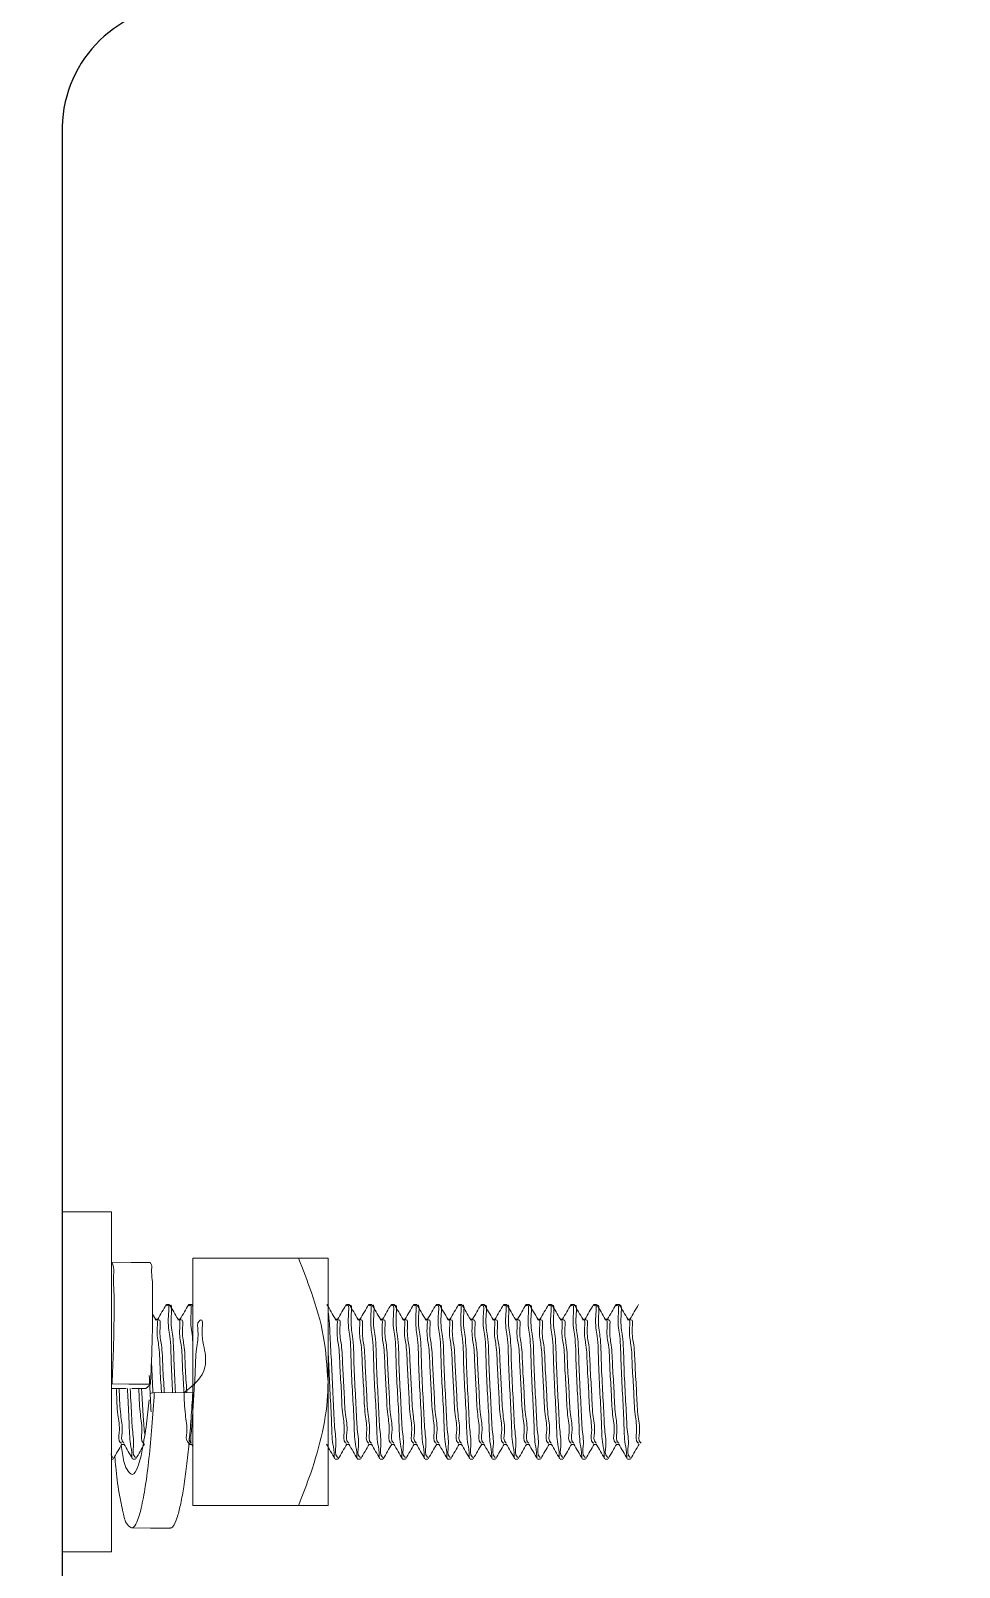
# Model space of a CAD drawing. Header units: inches. Extents: x -1851 to 6314, y -1304 to 4687.
# Drawn here: x -1245.09 to -1243.214, y 633.297 to 636.402 of the extents above; entities that cross this region are included whole.
import ezdxf

# ---------------------------------------------------------------- set-up
doc = ezdxf.new("R2010")
doc.units = ezdxf.units.IN
doc.header["$MEASUREMENT"] = 0
for name, color, linetype in [('E-COMB-BOX', 41, 'Continuous'), ('E-GRND', 3, 'Continuous'), ('S-STEL-ANGL', 3, 'Continuous')]:
    doc.layers.add(name, color=color, linetype=linetype)

msp = doc.modelspace()

# ---------------------------------------------------------------- linework, layer by layer
at = {"layer": 'E-COMB-BOX', "color": 4, "flags": 128}
msp.add_lwpolyline([(-1243.21354, 636.62156), (-1243.21354, 636.45492), (-1244.77354, 636.45492, 0.4065492), (-1245.02682, 636.2082), (-1245.02682, 631.13492, 0.3694747), (-1244.81354, 630.92156), (-1243.21354, 630.92156), (-1243.21354, 630.75492), (-1246.96682, 630.75492), (-1246.96682, 630.92156), (-1245.40682, 630.92156, 0.3584563), (-1245.15354, 631.13492), (-1245.15354, 636.2082, 0.4219197), (-1245.40682, 636.45492), (-1246.96682, 636.45492), (-1246.96682, 636.62156)], format="xyb", close=True, dxfattribs=at)
at = {"layer": 'E-GRND'}
msp.add_line((-1245.02682, 634.01531), (-1245.02682, 633.32781), dxfattribs=at)
at = {"layer": 'S-STEL-ANGL', "linetype": 'Continuous', "lineweight": 18}
for p, q in [((-1244.92682, 634.01531), (-1245.02682, 634.01531)), ((-1244.92682, 634.01531), (-1244.92682, 633.32781)), ((-1244.92667, 633.91229), (-1244.92682, 633.91142)), ((-1244.76274, 633.92156), (-1244.76274, 633.42156)), ((-1244.54909, 633.92156), (-1244.76274, 633.92156)), ((-1244.48929, 633.92156), (-1244.54909, 633.92156)), ((-1244.48929, 633.92156), (-1244.48929, 633.67156)), ((-1244.81013, 633.82781), (-1244.81581, 633.82781)), ((-1244.76468, 633.82781), (-1244.77035, 633.82781)), ((-1244.76274, 633.82492), (-1244.76423, 633.8275)), ((-1244.44649, 633.82781), (-1244.45218, 633.82781)), ((-1244.40104, 633.82781), (-1244.40671, 633.82781)), ((-1244.35557, 633.82781), (-1244.36126, 633.82781)), ((-1244.31012, 633.82781), (-1244.31581, 633.82781)), ((-1244.26467, 633.82781), (-1244.27036, 633.82781)), ((-1244.21922, 633.82781), (-1244.22489, 633.82781)), ((-1244.17375, 633.82781), (-1244.17944, 633.82781)), ((-1244.1283, 633.82781), (-1244.13399, 633.82781)), ((-1244.08285, 633.82781), (-1244.08854, 633.82781)), ((-1244.03741, 633.82781), (-1244.04307, 633.82781)), ((-1243.99194, 633.82781), (-1243.99762, 633.82781)), ((-1243.94649, 633.82781), (-1243.95218, 633.82781)), ((-1243.90104, 633.82781), (-1243.90673, 633.82781)), ((-1244.83797, 633.79789), (-1244.84394, 633.80818)), ((-1244.83288, 633.79828), (-1244.83819, 633.79828)), ((-1244.78741, 633.79828), (-1244.79274, 633.79828)), ((-1244.46924, 633.79828), (-1244.47456, 633.79828)), ((-1244.42377, 633.79828), (-1244.42911, 633.79828)), ((-1244.37832, 633.79828), (-1244.38366, 633.79828)), ((-1244.33288, 633.79828), (-1244.33821, 633.79828)), ((-1244.28743, 633.79828), (-1244.29274, 633.79828)), ((-1244.24196, 633.79828), (-1244.24729, 633.79828)), ((-1244.19651, 633.79828), (-1244.20184, 633.79828)), ((-1244.15106, 633.79828), (-1244.15639, 633.79828)), ((-1244.10559, 633.79828), (-1244.11092, 633.79828)), ((-1244.06014, 633.79828), (-1244.06547, 633.79828)), ((-1244.01469, 633.79828), (-1244.02002, 633.79828)), ((-1243.96924, 633.79828), (-1243.97457, 633.79828)), ((-1243.92377, 633.79828), (-1243.9291, 633.79828)), ((-1243.87832, 633.79828), (-1243.88365, 633.79828)), ((-1244.92592, 633.66722), (-1244.92682, 633.66633)), ((-1244.92682, 633.65814), (-1244.8974, 633.65793)), ((-1244.48929, 633.67156), (-1244.48929, 633.42156)), ((-1244.88578, 633.65785), (-1244.85725, 633.65765)), ((-1244.84949, 633.64754), (-1244.84046, 633.64979)), ((-1244.84046, 633.64979), (-1244.76274, 633.64924)), ((-1244.90673, 633.54483), (-1244.90142, 633.54483)), ((-1244.77036, 633.54483), (-1244.76505, 633.54483)), ((-1244.77001, 633.54483), (-1244.76956, 633.54559)), ((-1244.76537, 633.5454), (-1244.76274, 633.54084)), ((-1244.4522, 633.54483), (-1244.44687, 633.54483)), ((-1244.40673, 633.54483), (-1244.40142, 633.54483)), ((-1244.36128, 633.54483), (-1244.35597, 633.54483)), ((-1244.31583, 633.54483), (-1244.3105, 633.54483)), ((-1244.27038, 633.54483), (-1244.26505, 633.54483)), ((-1244.22491, 633.54483), (-1244.2196, 633.54483)), ((-1244.17946, 633.54483), (-1244.17415, 633.54483)), ((-1244.13401, 633.54483), (-1244.12868, 633.54483)), ((-1244.08856, 633.54483), (-1244.08323, 633.54483)), ((-1244.04309, 633.54483), (-1244.03778, 633.54483)), ((-1243.99764, 633.54483), (-1243.99233, 633.54483)), ((-1243.95219, 633.54483), (-1243.94686, 633.54483)), ((-1243.90673, 633.54483), (-1243.90141, 633.54483)), ((-1244.92682, 633.51531), (-1244.92376, 633.51531)), ((-1244.884, 633.51531), (-1244.87831, 633.51531)), ((-1244.47491, 633.51531), (-1244.46922, 633.51531)), ((-1244.42946, 633.51531), (-1244.42376, 633.51531)), ((-1244.38399, 633.51531), (-1244.37831, 633.51531)), ((-1244.33854, 633.51531), (-1244.33286, 633.51531)), ((-1244.2931, 633.51531), (-1244.28741, 633.51531)), ((-1244.24763, 633.51531), (-1244.24194, 633.51531)), ((-1244.20218, 633.51531), (-1244.19649, 633.51531)), ((-1244.15673, 633.51531), (-1244.15104, 633.51531)), ((-1244.11128, 633.51531), (-1244.10559, 633.51531)), ((-1244.06581, 633.51531), (-1244.06012, 633.51531)), ((-1244.02036, 633.51531), (-1244.01467, 633.51531)), ((-1243.97491, 633.51531), (-1243.96922, 633.51531)), ((-1243.92946, 633.51531), (-1243.92377, 633.51531)), ((-1243.88399, 633.51531), (-1243.8783, 633.51531)), ((-1244.54909, 633.42156), (-1244.76274, 633.42156)), ((-1244.54909, 633.42156), (-1244.48929, 633.42156)), ((-1244.92682, 633.32781), (-1245.02682, 633.32781))]:
    msp.add_line(p, q, dxfattribs=at)
at = {"layer": 'S-STEL-ANGL', "linetype": 'Continuous', "lineweight": 18, "flags": 128}
for points in [[(-1244.84835, 633.91237), (-1244.88721, 633.91264), (-1244.92607, 633.91292)], [(-1244.8482, 633.66667), (-1244.89173, 633.66698), (-1244.92592, 633.66722)], [(-1244.88666, 633.37613), (-1244.8478, 633.37585), (-1244.80894, 633.37558)]]:
    msp.add_lwpolyline(points, dxfattribs=at)
at = {"layer": 'S-STEL-ANGL', "linetype": 'Continuous', "lineweight": 18}
for points, knots in [([(-1244.92592, 633.66722), (-1244.92487, 633.6898), (-1244.92286, 633.73295), (-1244.92187, 633.79318), (-1244.92075, 633.84393), (-1244.92385, 633.88033), (-1244.92142, 633.90267), (-1244.92553, 633.91014), (-1244.92611, 633.91117)], [0, 0, 0, 0, 0.2772245, 0.5297326, 0.7405352, 0.8959822, 0.9855546, 1, 1, 1, 1]), ([(-1244.8482, 633.66667), (-1244.8474, 633.6837), (-1244.84585, 633.71694), (-1244.84446, 633.7647), (-1244.84373, 633.80808), (-1244.84414, 633.84493), (-1244.84363, 633.87511), (-1244.84701, 633.89463), (-1244.84455, 633.90807), (-1244.84799, 633.9109), (-1244.84837, 633.91122)], [0, 0, 0, 0, 0.20855085, 0.40698788, 0.58474852, 0.73832656, 0.8606338, 0.94640802, 0.99404971, 1, 1, 1, 1]), ([(-1244.54909, 633.92156), (-1244.54007, 633.89843), (-1244.52006, 633.84708), (-1244.49535, 633.76397), (-1244.49133, 633.7026), (-1244.48929, 633.67156)], [0, 0, 0, 0, 0.2882812, 0.6400014, 1, 1, 1, 1]), ([(-1244.81638, 633.82737), (-1244.81924, 633.82243), (-1244.82495, 633.81254), (-1244.83069, 633.80266), (-1244.83355, 633.79772)], [0, 0, 0, 0, 0.50000159, 1, 1, 1, 1]), ([(-1244.80344, 633.64952), (-1244.8045, 633.66858), (-1244.80654, 633.70563), (-1244.80707, 633.76331), (-1244.81444, 633.78821), (-1244.80945, 633.83056), (-1244.81542, 633.82527), (-1244.81581, 633.82492)], [0, 0, 0, 0, 0.3287896, 0.6391317, 0.8728171, 0.9916283, 1, 1, 1, 1]), ([(-1244.79775, 633.64948), (-1244.79881, 633.66856), (-1244.80086, 633.70562), (-1244.80137, 633.76331), (-1244.80879, 633.7882), (-1244.80376, 633.83056), (-1244.80973, 633.82527), (-1244.81013, 633.82492)], [0, 0, 0, 0, 0.3289429, 0.6392172, 0.8728589, 0.9916301, 1, 1, 1, 1]), ([(-1244.79252, 633.79789), (-1244.79538, 633.80283), (-1244.8011, 633.81269), (-1244.80682, 633.82257), (-1244.80967, 633.8275)], [0, 0, 0, 0, 0.4999036, 1, 1, 1, 1]), ([(-1244.77091, 633.82737), (-1244.77377, 633.82243), (-1244.7795, 633.81254), (-1244.78524, 633.80266), (-1244.7881, 633.79772)], [0, 0, 0, 0, 0.5001388, 1, 1, 1, 1]), ([(-1244.76274, 633.74784), (-1244.76292, 633.75322), (-1244.76359, 633.77307), (-1244.76906, 633.7879), (-1244.76404, 633.8306), (-1244.76996, 633.82527), (-1244.77035, 633.82492)], [0, 0, 0, 0, 0.1942808, 0.7161522, 0.9814839, 1, 1, 1, 1]), ([(-1244.76274, 633.81992), (-1244.76249, 633.82321), (-1244.76219, 633.82733), (-1244.76426, 633.82532), (-1244.76468, 633.82492)], [0, 0, 0, 0, 0.8010415, 1, 1, 1, 1]), ([(-1244.47433, 633.79789), (-1244.47719, 633.80283), (-1244.48291, 633.8127), (-1244.48864, 633.82257), (-1244.49151, 633.8275)], [0, 0, 0, 0, 0.4997661, 1, 1, 1, 1]), ([(-1244.46922, 633.5182), (-1244.46982, 633.51866), (-1244.47631, 633.52376), (-1244.47079, 633.54881), (-1244.47576, 633.57021), (-1244.47724, 633.60567), (-1244.47969, 633.64833), (-1244.48204, 633.70626), (-1244.48505, 633.75875), (-1244.48647, 633.79437), (-1244.48884, 633.81137), (-1244.48929, 633.81461)], [0, 0, 0, 0, 0.0074963, 0.0819562, 0.209492, 0.2439776, 0.4371522, 0.6414589, 0.8272054, 0.9670688, 1, 1, 1, 1]), ([(-1244.45274, 633.82737), (-1244.4556, 633.82243), (-1244.46132, 633.81254), (-1244.46705, 633.80266), (-1244.46992, 633.79772)], [0, 0, 0, 0, 0.50000159, 1, 1, 1, 1]), ([(-1244.43001, 633.5174), (-1244.43021, 633.51728), (-1244.43124, 633.51664), (-1244.43071, 633.53196), (-1244.43603, 633.54792), (-1244.43657, 633.59556), (-1244.43983, 633.6483), (-1244.44288, 633.70484), (-1244.44344, 633.7633), (-1244.4508, 633.78821), (-1244.44582, 633.83056), (-1244.45179, 633.82527), (-1244.45218, 633.82492)], [0, 0, 0, 0, 0.002024, 0.0103061, 0.0929302, 0.2362848, 0.4208775, 0.6161137, 0.7936081, 0.9272601, 0.9952119, 1, 1, 1, 1]), ([(-1244.42376, 633.5182), (-1244.42436, 633.51866), (-1244.43088, 633.52373), (-1244.42532, 633.54883), (-1244.4303, 633.57021), (-1244.43179, 633.60566), (-1244.43407, 633.64875), (-1244.43721, 633.70473), (-1244.43774, 633.76332), (-1244.44515, 633.7882), (-1244.44013, 633.83056), (-1244.4461, 633.82527), (-1244.44649, 633.82492)], [0, 0, 0, 0, 0.007232, 0.0786064, 0.2008572, 0.2339138, 0.4190834, 0.6149239, 0.7929701, 0.9270419, 0.9951971, 1, 1, 1, 1]), ([(-1244.42888, 633.79789), (-1244.43174, 633.80283), (-1244.43746, 633.81269), (-1244.44318, 633.82257), (-1244.44604, 633.8275)], [0, 0, 0, 0, 0.4999036, 1, 1, 1, 1]), ([(-1244.40727, 633.82737), (-1244.41014, 633.82243), (-1244.41587, 633.81254), (-1244.4216, 633.80266), (-1244.42447, 633.79772)], [0, 0, 0, 0, 0.5001388, 1, 1, 1, 1]), ([(-1244.38456, 633.5174), (-1244.38476, 633.51728), (-1244.38579, 633.51664), (-1244.38526, 633.53196), (-1244.39058, 633.54792), (-1244.39111, 633.59556), (-1244.39439, 633.6483), (-1244.39739, 633.70484), (-1244.39801, 633.76332), (-1244.40532, 633.78816), (-1244.4004, 633.8306), (-1244.40632, 633.82527), (-1244.40671, 633.82492)], [0, 0, 0, 0, 0.0020241, 0.0103066, 0.0929345, 0.2362956, 0.4208968, 0.6161391, 0.7936447, 0.9273028, 0.9952578, 1, 1, 1, 1]), ([(-1244.37831, 633.5182), (-1244.3789, 633.51866), (-1244.38539, 633.52376), (-1244.3799, 633.54881), (-1244.38485, 633.57021), (-1244.38635, 633.60566), (-1244.38859, 633.64875), (-1244.39176, 633.70473), (-1244.3923, 633.76332), (-1244.39966, 633.78821), (-1244.39468, 633.83056), (-1244.40065, 633.82527), (-1244.40104, 633.82492)], [0, 0, 0, 0, 0.0071859, 0.0785698, 0.2008251, 0.2338828, 0.419056, 0.6149063, 0.7929589, 0.9270313, 0.9951969, 1, 1, 1, 1]), ([(-1244.38343, 633.79789), (-1244.38629, 633.80283), (-1244.39201, 633.81269), (-1244.39773, 633.82257), (-1244.40059, 633.8275)], [0, 0, 0, 0, 0.4999036, 1, 1, 1, 1]), ([(-1244.36182, 633.82737), (-1244.36469, 633.82243), (-1244.37042, 633.81254), (-1244.37615, 633.80266), (-1244.37902, 633.79772)], [0, 0, 0, 0, 0.5001388, 1, 1, 1, 1]), ([(-1244.33909, 633.5174), (-1244.33929, 633.51728), (-1244.34032, 633.51664), (-1244.33989, 633.53194), (-1244.34508, 633.54793), (-1244.34566, 633.59556), (-1244.34894, 633.6483), (-1244.35196, 633.70484), (-1244.35251, 633.7633), (-1244.35992, 633.7882), (-1244.3549, 633.83056), (-1244.36087, 633.82527), (-1244.36126, 633.82492)], [0, 0, 0, 0, 0.002024, 0.0103199, 0.0929434, 0.2362933, 0.4208878, 0.6161199, 0.7936132, 0.9272686, 0.995212, 1, 1, 1, 1]), ([(-1244.33286, 633.5182), (-1244.33345, 633.51866), (-1244.33994, 633.52376), (-1244.33446, 633.54881), (-1244.33936, 633.57021), (-1244.34094, 633.60566), (-1244.34314, 633.64875), (-1244.34628, 633.70472), (-1244.34687, 633.76334), (-1244.35418, 633.78816), (-1244.34926, 633.8306), (-1244.35519, 633.82527), (-1244.35557, 633.82492)], [0, 0, 0, 0, 0.0071863, 0.0785735, 0.2008304, 0.233893, 0.4190749, 0.6149314, 0.7929955, 0.9270741, 0.9952429, 1, 1, 1, 1]), ([(-1244.33798, 633.79789), (-1244.34084, 633.80283), (-1244.34656, 633.81269), (-1244.35228, 633.82257), (-1244.35514, 633.8275)], [0, 0, 0, 0, 0.4999036, 1, 1, 1, 1]), ([(-1244.31637, 633.82737), (-1244.31924, 633.82243), (-1244.32497, 633.81254), (-1244.33069, 633.80266), (-1244.33355, 633.79772)], [0, 0, 0, 0, 0.5002761, 1, 1, 1, 1]), ([(-1244.29364, 633.5174), (-1244.29384, 633.51728), (-1244.29487, 633.51664), (-1244.29444, 633.53194), (-1244.29963, 633.54793), (-1244.30022, 633.59556), (-1244.30346, 633.6483), (-1244.30652, 633.70484), (-1244.30706, 633.7633), (-1244.31447, 633.7882), (-1244.30945, 633.83056), (-1244.31542, 633.82527), (-1244.31581, 633.82492)], [0, 0, 0, 0, 0.002024, 0.0103199, 0.0929434, 0.2362933, 0.4208849, 0.6161198, 0.7936132, 0.9272685, 0.995212, 1, 1, 1, 1]), ([(-1244.28741, 633.5182), (-1244.288, 633.51866), (-1244.29449, 633.52376), (-1244.28897, 633.54881), (-1244.29394, 633.57021), (-1244.29543, 633.60566), (-1244.29771, 633.64875), (-1244.30083, 633.70473), (-1244.3014, 633.76332), (-1244.30878, 633.7882), (-1244.30376, 633.83056), (-1244.30973, 633.82527), (-1244.31012, 633.82492)], [0, 0, 0, 0, 0.007186, 0.0785638, 0.2008204, 0.2338785, 0.419057, 0.6149067, 0.7929645, 0.9270385, 0.9951968, 1, 1, 1, 1]), ([(-1244.29251, 633.79789), (-1244.29537, 633.80283), (-1244.30109, 633.8127), (-1244.30682, 633.82257), (-1244.30969, 633.8275)], [0, 0, 0, 0, 0.4997661, 1, 1, 1, 1]), ([(-1244.27092, 633.82737), (-1244.27378, 633.82243), (-1244.2795, 633.81254), (-1244.28523, 633.80266), (-1244.2881, 633.79772)], [0, 0, 0, 0, 0.50000159, 1, 1, 1, 1]), ([(-1244.24819, 633.5174), (-1244.24839, 633.51728), (-1244.24942, 633.51664), (-1244.24889, 633.53196), (-1244.25421, 633.54792), (-1244.25475, 633.59556), (-1244.25801, 633.6483), (-1244.26106, 633.70484), (-1244.26163, 633.7633), (-1244.26898, 633.78821), (-1244.264, 633.83056), (-1244.26997, 633.82527), (-1244.27036, 633.82492)], [0, 0, 0, 0, 0.002024, 0.0103061, 0.0929302, 0.2362848, 0.4208775, 0.6161137, 0.7936081, 0.9272601, 0.9952119, 1, 1, 1, 1]), ([(-1244.24194, 633.5182), (-1244.24254, 633.51866), (-1244.24906, 633.52373), (-1244.2435, 633.54883), (-1244.24849, 633.57021), (-1244.24998, 633.60566), (-1244.25226, 633.64875), (-1244.25539, 633.70473), (-1244.25592, 633.76332), (-1244.26334, 633.7882), (-1244.25831, 633.83056), (-1244.26428, 633.82527), (-1244.26467, 633.82492)], [0, 0, 0, 0, 0.007232, 0.0786064, 0.2008572, 0.2339138, 0.4190834, 0.6149239, 0.7929701, 0.9270419, 0.9951971, 1, 1, 1, 1]), ([(-1244.24706, 633.79789), (-1244.24992, 633.80283), (-1244.25564, 633.81269), (-1244.26136, 633.82257), (-1244.26422, 633.8275)], [0, 0, 0, 0, 0.4999036, 1, 1, 1, 1]), ([(-1244.22546, 633.82737), (-1244.22832, 633.82243), (-1244.23405, 633.81254), (-1244.23979, 633.80266), (-1244.24265, 633.79772)], [0, 0, 0, 0, 0.5001388, 1, 1, 1, 1]), ([(-1244.20272, 633.5174), (-1244.20293, 633.51728), (-1244.20397, 633.51665), (-1244.20344, 633.5319), (-1244.20877, 633.54797), (-1244.20929, 633.59554), (-1244.21257, 633.64831), (-1244.21557, 633.70484), (-1244.2162, 633.76332), (-1244.2235, 633.78816), (-1244.21858, 633.8306), (-1244.22451, 633.82527), (-1244.22489, 633.82492)], [0, 0, 0, 0, 0.0020779, 0.01036, 0.0929834, 0.2363368, 0.420928, 0.6161598, 0.7936558, 0.9273068, 0.995258, 1, 1, 1, 1]), ([(-1244.19649, 633.5182), (-1244.19708, 633.51866), (-1244.20357, 633.52376), (-1244.19809, 633.54881), (-1244.20303, 633.57021), (-1244.20453, 633.60566), (-1244.20677, 633.64875), (-1244.20995, 633.70473), (-1244.21048, 633.76332), (-1244.21785, 633.78821), (-1244.21286, 633.83056), (-1244.21883, 633.82527), (-1244.21922, 633.82492)], [0, 0, 0, 0, 0.0071859, 0.0785698, 0.2008251, 0.2338828, 0.419056, 0.6149063, 0.7929589, 0.9270313, 0.9951969, 1, 1, 1, 1]), ([(-1244.20161, 633.79789), (-1244.20447, 633.80283), (-1244.21019, 633.81269), (-1244.21591, 633.82257), (-1244.21877, 633.8275)], [0, 0, 0, 0, 0.4999036, 1, 1, 1, 1]), ([(-1244.18001, 633.82737), (-1244.18287, 633.82243), (-1244.1886, 633.81254), (-1244.19434, 633.80266), (-1244.1972, 633.79772)], [0, 0, 0, 0, 0.5001388, 1, 1, 1, 1]), ([(-1244.15727, 633.5174), (-1244.15747, 633.51728), (-1244.1585, 633.51664), (-1244.15807, 633.53194), (-1244.16326, 633.54793), (-1244.16384, 633.59556), (-1244.16712, 633.6483), (-1244.17014, 633.70484), (-1244.17069, 633.7633), (-1244.1781, 633.7882), (-1244.17308, 633.83056), (-1244.17905, 633.82527), (-1244.17944, 633.82492)], [0, 0, 0, 0, 0.002024, 0.0103199, 0.0929434, 0.2362933, 0.4208878, 0.6161199, 0.7936132, 0.9272686, 0.995212, 1, 1, 1, 1]), ([(-1244.15104, 633.5182), (-1244.15163, 633.51866), (-1244.15812, 633.52376), (-1244.15265, 633.54881), (-1244.15754, 633.57021), (-1244.15912, 633.60566), (-1244.16132, 633.64875), (-1244.16446, 633.70472), (-1244.16505, 633.76334), (-1244.17237, 633.78816), (-1244.16745, 633.8306), (-1244.17337, 633.82527), (-1244.17375, 633.82492)], [0, 0, 0, 0, 0.0071863, 0.0785735, 0.2008304, 0.233893, 0.4190749, 0.6149314, 0.7929955, 0.9270741, 0.9952429, 1, 1, 1, 1]), ([(-1244.15615, 633.79789), (-1244.15901, 633.80282), (-1244.16475, 633.81269), (-1244.17046, 633.82257), (-1244.17332, 633.8275)], [0, 0, 0, 0, 0.50004123, 1, 1, 1, 1]), ([(-1244.13456, 633.82737), (-1244.13742, 633.82243), (-1244.14315, 633.81254), (-1244.14887, 633.80266), (-1244.15173, 633.79772)], [0, 0, 0, 0, 0.5002761, 1, 1, 1, 1]), ([(-1244.11182, 633.5174), (-1244.11202, 633.51728), (-1244.11305, 633.51664), (-1244.11253, 633.53196), (-1244.11788, 633.54792), (-1244.11837, 633.59556), (-1244.12165, 633.6483), (-1244.1247, 633.70484), (-1244.12524, 633.7633), (-1244.13266, 633.7882), (-1244.12763, 633.83056), (-1244.1336, 633.82527), (-1244.13399, 633.82492)], [0, 0, 0, 0, 0.002024, 0.0103062, 0.092937, 0.2362879, 0.4208808, 0.6161171, 0.7936117, 0.927268, 0.9952119, 1, 1, 1, 1]), ([(-1244.10559, 633.5182), (-1244.10618, 633.51866), (-1244.11267, 633.52376), (-1244.10715, 633.54881), (-1244.11212, 633.57021), (-1244.11361, 633.60566), (-1244.11589, 633.64875), (-1244.11902, 633.70473), (-1244.11955, 633.76332), (-1244.12697, 633.7882), (-1244.12194, 633.83056), (-1244.12791, 633.82527), (-1244.1283, 633.82492)], [0, 0, 0, 0, 0.007186, 0.0785637, 0.2008202, 0.2338783, 0.4190565, 0.614906, 0.7929606, 0.9270386, 0.9951968, 1, 1, 1, 1]), ([(-1244.1107, 633.79789), (-1244.11355, 633.80283), (-1244.11927, 633.8127), (-1244.12501, 633.82257), (-1244.12787, 633.8275)], [0, 0, 0, 0, 0.4997661, 1, 1, 1, 1]), ([(-1244.08909, 633.82737), (-1244.09195, 633.82243), (-1244.09768, 633.81254), (-1244.10342, 633.80266), (-1244.10628, 633.79772)], [0, 0, 0, 0, 0.5001388, 1, 1, 1, 1]), ([(-1244.06637, 633.5174), (-1244.06657, 633.51728), (-1244.0676, 633.51664), (-1244.06708, 633.53196), (-1244.0724, 633.54792), (-1244.07293, 633.59556), (-1244.07619, 633.6483), (-1244.07924, 633.70484), (-1244.07981, 633.7633), (-1244.08717, 633.78821), (-1244.08218, 633.83056), (-1244.08815, 633.82527), (-1244.08854, 633.82492)], [0, 0, 0, 0, 0.002024, 0.0103061, 0.0929302, 0.2362848, 0.4208775, 0.6161137, 0.7936081, 0.9272601, 0.9952119, 1, 1, 1, 1]), ([(-1244.06012, 633.5182), (-1244.06072, 633.51866), (-1244.06725, 633.52373), (-1244.06169, 633.54883), (-1244.06667, 633.57021), (-1244.06816, 633.60566), (-1244.07044, 633.64875), (-1244.07358, 633.70473), (-1244.0741, 633.76332), (-1244.08152, 633.7882), (-1244.07649, 633.83056), (-1244.08246, 633.82527), (-1244.08285, 633.82492)], [0, 0, 0, 0, 0.007232, 0.0786064, 0.2008572, 0.2339138, 0.4190834, 0.6149239, 0.7929701, 0.9270419, 0.9951971, 1, 1, 1, 1]), ([(-1244.06525, 633.79789), (-1244.06811, 633.80283), (-1244.07383, 633.81269), (-1244.07954, 633.82257), (-1244.0824, 633.8275)], [0, 0, 0, 0, 0.4999036, 1, 1, 1, 1]), ([(-1244.04364, 633.82737), (-1244.0465, 633.82243), (-1244.05223, 633.81254), (-1244.05797, 633.80266), (-1244.06083, 633.79772)], [0, 0, 0, 0, 0.5001388, 1, 1, 1, 1]), ([(-1244.0209, 633.5174), (-1244.02111, 633.51728), (-1244.02213, 633.51664), (-1244.02171, 633.53194), (-1244.02689, 633.54793), (-1244.02747, 633.59556), (-1244.03076, 633.6483), (-1244.03375, 633.70484), (-1244.03438, 633.76332), (-1244.04169, 633.78816), (-1244.03677, 633.8306), (-1244.04269, 633.82527), (-1244.04307, 633.82492)], [0, 0, 0, 0, 0.002024, 0.0103203, 0.092947, 0.2363025, 0.4209043, 0.6161441, 0.7936474, 0.9273038, 0.9952579, 1, 1, 1, 1]), ([(-1244.01467, 633.5182), (-1244.01526, 633.51866), (-1244.02175, 633.52376), (-1244.01628, 633.54881), (-1244.02117, 633.57021), (-1244.02275, 633.60566), (-1244.02494, 633.64875), (-1244.02813, 633.70473), (-1244.02867, 633.76332), (-1244.03603, 633.78821), (-1244.03104, 633.83056), (-1244.03701, 633.82527), (-1244.03741, 633.82492)], [0, 0, 0, 0, 0.0071859, 0.0785699, 0.2008212, 0.2338823, 0.4190557, 0.614906, 0.7929588, 0.9270313, 0.9951969, 1, 1, 1, 1]), ([(-1244.0198, 633.79789), (-1244.02266, 633.80283), (-1244.02838, 633.81269), (-1244.0341, 633.82257), (-1244.03695, 633.8275)], [0, 0, 0, 0, 0.4999036, 1, 1, 1, 1]), ([(-1243.99819, 633.82737), (-1244.00105, 633.82243), (-1244.00678, 633.81254), (-1244.01252, 633.80266), (-1244.01538, 633.79772)], [0, 0, 0, 0, 0.5001388, 1, 1, 1, 1]), ([(-1243.97545, 633.5174), (-1243.97566, 633.51728), (-1243.97668, 633.51664), (-1243.97626, 633.53194), (-1243.98144, 633.54793), (-1243.98202, 633.59556), (-1243.9853, 633.6483), (-1243.98832, 633.70484), (-1243.98887, 633.7633), (-1243.99629, 633.7882), (-1243.99126, 633.83056), (-1243.99723, 633.82527), (-1243.99762, 633.82492)], [0, 0, 0, 0, 0.002024, 0.0103199, 0.0929434, 0.2362933, 0.4208878, 0.6161199, 0.7936132, 0.9272686, 0.995212, 1, 1, 1, 1]), ([(-1243.96922, 633.5182), (-1243.96981, 633.51866), (-1243.9763, 633.52376), (-1243.97079, 633.54881), (-1243.97573, 633.57021), (-1243.9773, 633.60566), (-1243.9795, 633.64875), (-1243.98264, 633.70472), (-1243.98324, 633.76334), (-1243.99055, 633.78816), (-1243.98563, 633.8306), (-1243.99155, 633.82527), (-1243.99194, 633.82492)], [0, 0, 0, 0, 0.0071863, 0.0785667, 0.200828, 0.2338907, 0.4190732, 0.6149303, 0.7929949, 0.9270739, 0.9952429, 1, 1, 1, 1]), ([(-1243.97433, 633.79789), (-1243.97719, 633.80282), (-1243.98293, 633.81269), (-1243.98865, 633.82257), (-1243.9915, 633.8275)], [0, 0, 0, 0, 0.50004123, 1, 1, 1, 1]), ([(-1243.95274, 633.82737), (-1243.95561, 633.82243), (-1243.96134, 633.81254), (-1243.96706, 633.80266), (-1243.96992, 633.79772)], [0, 0, 0, 0, 0.5002761, 1, 1, 1, 1]), ([(-1243.93, 633.5174), (-1243.93021, 633.51728), (-1243.93123, 633.51664), (-1243.93071, 633.53196), (-1243.93603, 633.54792), (-1243.93656, 633.59556), (-1243.93983, 633.6483), (-1243.94288, 633.70484), (-1243.94342, 633.7633), (-1243.95084, 633.7882), (-1243.94581, 633.83056), (-1243.95178, 633.82527), (-1243.95218, 633.82492)], [0, 0, 0, 0, 0.002024, 0.0103062, 0.0929306, 0.2362857, 0.4208791, 0.616116, 0.7936111, 0.9272678, 0.9952119, 1, 1, 1, 1]), ([(-1243.92377, 633.5182), (-1243.92437, 633.51866), (-1243.93085, 633.52376), (-1243.92534, 633.54881), (-1243.9303, 633.57021), (-1243.93179, 633.60566), (-1243.93407, 633.64875), (-1243.93721, 633.70473), (-1243.93773, 633.76332), (-1243.94515, 633.7882), (-1243.94013, 633.83056), (-1243.94609, 633.82527), (-1243.94649, 633.82492)], [0, 0, 0, 0, 0.007186, 0.0785637, 0.2008202, 0.2338783, 0.4190565, 0.614906, 0.7929606, 0.9270386, 0.9951968, 1, 1, 1, 1]), ([(-1243.92888, 633.79789), (-1243.93174, 633.80283), (-1243.93746, 633.8127), (-1243.94319, 633.82257), (-1243.94606, 633.8275)], [0, 0, 0, 0, 0.4997661, 1, 1, 1, 1]), ([(-1243.90727, 633.82737), (-1243.91014, 633.82243), (-1243.91587, 633.81254), (-1243.9216, 633.80266), (-1243.92447, 633.79772)], [0, 0, 0, 0, 0.5001388, 1, 1, 1, 1]), ([(-1243.88455, 633.5174), (-1243.88476, 633.51728), (-1243.88578, 633.51664), (-1243.88526, 633.53196), (-1243.89058, 633.54792), (-1243.89111, 633.59556), (-1243.89438, 633.6483), (-1243.89742, 633.70484), (-1243.89799, 633.7633), (-1243.90535, 633.78821), (-1243.90036, 633.83056), (-1243.90633, 633.82527), (-1243.90673, 633.82492)], [0, 0, 0, 0, 0.002024, 0.0103061, 0.0929302, 0.2362848, 0.4208775, 0.6161137, 0.7936081, 0.9272601, 0.9952119, 1, 1, 1, 1]), ([(-1243.8783, 633.5182), (-1243.8789, 633.51866), (-1243.88543, 633.52373), (-1243.87987, 633.54883), (-1243.88485, 633.57021), (-1243.88634, 633.60566), (-1243.88859, 633.64875), (-1243.89177, 633.70473), (-1243.89228, 633.76332), (-1243.8997, 633.7882), (-1243.89468, 633.83056), (-1243.90064, 633.82527), (-1243.90104, 633.82492)], [0, 0, 0, 0, 0.007232, 0.0786064, 0.2008573, 0.2339138, 0.4190805, 0.6149238, 0.7929701, 0.9270419, 0.9951971, 1, 1, 1, 1]), ([(-1243.88343, 633.79789), (-1243.88629, 633.80283), (-1243.89201, 633.81269), (-1243.89773, 633.82257), (-1243.90059, 633.8275)], [0, 0, 0, 0, 0.4999036, 1, 1, 1, 1]), ([(-1243.86182, 633.82737), (-1243.86469, 633.82243), (-1243.87042, 633.81254), (-1243.87615, 633.80266), (-1243.87902, 633.79772)], [0, 0, 0, 0, 0.5001388, 1, 1, 1, 1]), ([(-1244.82593, 633.64968), (-1244.82598, 633.65041), (-1244.827, 633.66758), (-1244.8292, 633.69842), (-1244.83003, 633.74592), (-1244.83669, 633.76636), (-1244.83276, 633.80004), (-1244.83778, 633.79647), (-1244.83797, 633.79633)], [0, 0, 0, 0, 0.01479071, 0.34790304, 0.65079242, 0.87898777, 0.99539525, 1, 1, 1, 1]), ([(-1244.82024, 633.64964), (-1244.82029, 633.65039), (-1244.8213, 633.66757), (-1244.82353, 633.69847), (-1244.8244, 633.74577), (-1244.83088, 633.76669), (-1244.82717, 633.80011), (-1244.83247, 633.79623), (-1244.83286, 633.79594)], [0, 0, 0, 0, 0.0149862, 0.3464445, 0.6478154, 0.8748727, 0.9906996, 1, 1, 1, 1]), ([(-1244.78045, 633.64936), (-1244.76155, 633.66454), (-1244.73, 633.68988), (-1244.74054, 633.74573), (-1244.74543, 633.76756), (-1244.74191, 633.80031), (-1244.75506, 633.7909), (-1244.74959, 633.7676), (-1244.75671, 633.73497), (-1244.75753, 633.69017), (-1244.7607, 633.64352), (-1244.76306, 633.60093), (-1244.76529, 633.57471), (-1244.76696, 633.55779), (-1244.76457, 633.54262), (-1244.77786, 633.55236), (-1244.77229, 633.57542), (-1244.77945, 633.60813), (-1244.78015, 633.65325), (-1244.78386, 633.69844), (-1244.78452, 633.74592), (-1244.79127, 633.76635), (-1244.78729, 633.80004), (-1244.79231, 633.79647), (-1244.7925, 633.79633)], [0, 0, 0, 0, 0.1001131, 0.167214, 0.2177713, 0.2435559, 0.2487142, 0.2800282, 0.3342422, 0.4040247, 0.477823, 0.544702, 0.59519, 0.5954809, 0.6212702, 0.6264287, 0.6577427, 0.7119545, 0.7817387, 0.8555371, 0.922638, 0.9731953, 0.9989799, 1, 1, 1, 1]), ([(-1244.77478, 633.64932), (-1244.77483, 633.65017), (-1244.77584, 633.66747), (-1244.77805, 633.69847), (-1244.77895, 633.74577), (-1244.78543, 633.76669), (-1244.78172, 633.80011), (-1244.78702, 633.79623), (-1244.78741, 633.79594)], [0, 0, 0, 0, 0.0171078, 0.3478447, 0.6485742, 0.8751423, 0.9907197, 1, 1, 1, 1]), ([(-1244.45218, 633.54718), (-1244.45277, 633.54755), (-1244.45937, 633.55171), (-1244.45423, 633.57632), (-1244.46121, 633.60774), (-1244.46199, 633.65337), (-1244.46566, 633.69842), (-1244.46635, 633.74589), (-1244.47312, 633.76643), (-1244.46906, 633.79997), (-1244.47413, 633.79647), (-1244.47433, 633.79633)], [0, 0, 0, 0, 0.0082029, 0.0913338, 0.2352524, 0.4205117, 0.6164276, 0.7945682, 0.9287785, 0.99723, 1, 1, 1, 1]), ([(-1244.44718, 633.54764), (-1244.44753, 633.54787), (-1244.45378, 633.55196), (-1244.44841, 633.5764), (-1244.45561, 633.60771), (-1244.45627, 633.65337), (-1244.45999, 633.69846), (-1244.46074, 633.74577), (-1244.46724, 633.76669), (-1244.46353, 633.80011), (-1244.46883, 633.79623), (-1244.46922, 633.79594)], [0, 0, 0, 0, 0.0048836, 0.0880629, 0.232071, 0.4174337, 0.6134679, 0.7917076, 0.925996, 0.9944995, 1, 1, 1, 1]), ([(-1244.40671, 633.54718), (-1244.40731, 633.54755), (-1244.41394, 633.55168), (-1244.40877, 633.57634), (-1244.41576, 633.60774), (-1244.41653, 633.65337), (-1244.42022, 633.69841), (-1244.42089, 633.74593), (-1244.42763, 633.76635), (-1244.42366, 633.80004), (-1244.42867, 633.79647), (-1244.42886, 633.79633)], [0, 0, 0, 0, 0.0082645, 0.0913953, 0.2353137, 0.4205727, 0.6164883, 0.794624, 0.9288404, 0.9972918, 1, 1, 1, 1]), ([(-1244.40172, 633.54764), (-1244.40207, 633.54787), (-1244.40836, 633.55191), (-1244.40294, 633.57643), (-1244.41017, 633.6077), (-1244.41082, 633.65337), (-1244.4145, 633.69846), (-1244.4153, 633.74577), (-1244.42179, 633.76669), (-1244.41808, 633.80011), (-1244.42338, 633.79623), (-1244.42377, 633.79594)], [0, 0, 0, 0, 0.0049449, 0.088119, 0.2321182, 0.4174694, 0.6134872, 0.7917205, 0.9260006, 0.9944998, 1, 1, 1, 1]), ([(-1244.36126, 633.54718), (-1244.36185, 633.54755), (-1244.36845, 633.55171), (-1244.36331, 633.57632), (-1244.37032, 633.60774), (-1244.37105, 633.65337), (-1244.37477, 633.69841), (-1244.37545, 633.74593), (-1244.38214, 633.76636), (-1244.37821, 633.80004), (-1244.38322, 633.79647), (-1244.38341, 633.79633)], [0, 0, 0, 0, 0.0082033, 0.0913383, 0.2352696, 0.4205335, 0.6164632, 0.7946079, 0.9288247, 0.9972916, 1, 1, 1, 1]), ([(-1244.35627, 633.54764), (-1244.35662, 633.54787), (-1244.36291, 633.55191), (-1244.35749, 633.57643), (-1244.36469, 633.6077), (-1244.36538, 633.65337), (-1244.36907, 633.69846), (-1244.36981, 633.74577), (-1244.37636, 633.76669), (-1244.37261, 633.80011), (-1244.37791, 633.79623), (-1244.37831, 633.79594)], [0, 0, 0, 0, 0.00494492, 0.08812002, 0.23211515, 0.41747305, 0.61349314, 0.79172385, 0.92601185, 0.99449976, 1, 1, 1, 1]), ([(-1244.31581, 633.54718), (-1244.3164, 633.54755), (-1244.323, 633.55171), (-1244.31786, 633.57632), (-1244.32487, 633.60774), (-1244.32561, 633.65337), (-1244.32929, 633.69841), (-1244.33001, 633.74592), (-1244.33669, 633.76636), (-1244.33276, 633.80004), (-1244.33777, 633.79647), (-1244.33796, 633.79633)], [0, 0, 0, 0, 0.0082033, 0.0913382, 0.2352695, 0.4205333, 0.6164587, 0.7946079, 0.9288247, 0.9972916, 1, 1, 1, 1]), ([(-1244.31082, 633.54764), (-1244.31116, 633.54787), (-1244.31741, 633.55196), (-1244.31208, 633.57639), (-1244.31923, 633.60772), (-1244.3199, 633.65337), (-1244.32362, 633.69846), (-1244.32436, 633.74577), (-1244.33091, 633.76669), (-1244.32716, 633.80011), (-1244.33246, 633.79623), (-1244.33286, 633.79594)], [0, 0, 0, 0, 0.0048836, 0.0880732, 0.2320758, 0.4174386, 0.6134731, 0.7917131, 0.926008, 0.9944995, 1, 1, 1, 1]), ([(-1244.27036, 633.54718), (-1244.27095, 633.54755), (-1244.27755, 633.55171), (-1244.27242, 633.57632), (-1244.27939, 633.60774), (-1244.28017, 633.65337), (-1244.28385, 633.69842), (-1244.28454, 633.74589), (-1244.2913, 633.76643), (-1244.28724, 633.79997), (-1244.29232, 633.79647), (-1244.29251, 633.79633)], [0, 0, 0, 0, 0.0082029, 0.0913338, 0.2352524, 0.4205117, 0.6164276, 0.7945682, 0.9287785, 0.99723, 1, 1, 1, 1]), ([(-1244.26537, 633.54764), (-1244.26571, 633.54787), (-1244.27196, 633.55196), (-1244.26659, 633.5764), (-1244.27379, 633.60771), (-1244.27445, 633.65337), (-1244.27817, 633.69846), (-1244.27893, 633.74577), (-1244.28543, 633.76669), (-1244.28171, 633.80011), (-1244.28701, 633.79623), (-1244.28741, 633.79594)], [0, 0, 0, 0, 0.0048836, 0.0880629, 0.232071, 0.4174337, 0.6134679, 0.7917076, 0.925996, 0.9944995, 1, 1, 1, 1]), ([(-1244.22489, 633.54718), (-1244.22549, 633.54755), (-1244.23212, 633.55168), (-1244.22696, 633.57634), (-1244.23395, 633.60774), (-1244.23472, 633.65337), (-1244.2384, 633.69841), (-1244.23907, 633.74593), (-1244.24581, 633.76635), (-1244.24184, 633.80004), (-1244.24685, 633.79647), (-1244.24704, 633.79633)], [0, 0, 0, 0, 0.0082645, 0.0913953, 0.2353137, 0.4205727, 0.6164883, 0.794624, 0.9288404, 0.9972918, 1, 1, 1, 1]), ([(-1244.2199, 633.54764), (-1244.22025, 633.54787), (-1244.22654, 633.55191), (-1244.22112, 633.57643), (-1244.22832, 633.6077), (-1244.22902, 633.65337), (-1244.23268, 633.69846), (-1244.23348, 633.74577), (-1244.23997, 633.76669), (-1244.23626, 633.80011), (-1244.24156, 633.79623), (-1244.24196, 633.79594)], [0, 0, 0, 0, 0.00494486, 0.0881191, 0.23211272, 0.41746868, 0.61348672, 0.79172025, 0.9260005, 0.99449982, 1, 1, 1, 1]), ([(-1244.17944, 633.54718), (-1244.18004, 633.54755), (-1244.18663, 633.55171), (-1244.18149, 633.57632), (-1244.18851, 633.60774), (-1244.18923, 633.65337), (-1244.19295, 633.69841), (-1244.19364, 633.74593), (-1244.20032, 633.76636), (-1244.19639, 633.80004), (-1244.2014, 633.79647), (-1244.20159, 633.79633)], [0, 0, 0, 0, 0.0082033, 0.0913383, 0.2352696, 0.4205335, 0.6164632, 0.7946079, 0.9288247, 0.9972916, 1, 1, 1, 1]), ([(-1244.17445, 633.54764), (-1244.1748, 633.54787), (-1244.18109, 633.55191), (-1244.17567, 633.57643), (-1244.18287, 633.6077), (-1244.18356, 633.65337), (-1244.18725, 633.69846), (-1244.18799, 633.74577), (-1244.19455, 633.76669), (-1244.1908, 633.80011), (-1244.19609, 633.79623), (-1244.19649, 633.79594)], [0, 0, 0, 0, 0.00494492, 0.08812002, 0.23211515, 0.41747305, 0.61349314, 0.79172385, 0.92601185, 0.99449976, 1, 1, 1, 1]), ([(-1244.13399, 633.54718), (-1244.13459, 633.54755), (-1244.14118, 633.55171), (-1244.13604, 633.57632), (-1244.14306, 633.60774), (-1244.14379, 633.65337), (-1244.14747, 633.69841), (-1244.14819, 633.74592), (-1244.15487, 633.76636), (-1244.15094, 633.80004), (-1244.15595, 633.79647), (-1244.15615, 633.79633)], [0, 0, 0, 0, 0.0082033, 0.0913382, 0.2352695, 0.4205333, 0.6164587, 0.7946079, 0.9288247, 0.9972916, 1, 1, 1, 1]), ([(-1244.129, 633.54764), (-1244.12935, 633.54787), (-1244.13559, 633.55196), (-1244.13022, 633.5764), (-1244.13743, 633.60771), (-1244.13808, 633.65337), (-1244.14181, 633.69846), (-1244.14254, 633.74577), (-1244.1491, 633.76669), (-1244.14535, 633.80011), (-1244.15064, 633.79623), (-1244.15104, 633.79594)], [0, 0, 0, 0, 0.0048836, 0.0880634, 0.2320724, 0.4174361, 0.6134714, 0.7917121, 0.9260077, 0.9944995, 1, 1, 1, 1]), ([(-1244.08854, 633.54718), (-1244.08914, 633.54755), (-1244.09573, 633.55171), (-1244.0906, 633.57632), (-1244.09757, 633.60774), (-1244.09835, 633.65337), (-1244.10203, 633.69842), (-1244.10272, 633.74589), (-1244.10948, 633.76643), (-1244.10543, 633.79997), (-1244.1105, 633.79647), (-1244.1107, 633.79633)], [0, 0, 0, 0, 0.0082029, 0.0913338, 0.2352524, 0.4205117, 0.6164276, 0.7945682, 0.9287785, 0.99723, 1, 1, 1, 1]), ([(-1244.08355, 633.54764), (-1244.0839, 633.54787), (-1244.09014, 633.55196), (-1244.08477, 633.5764), (-1244.09198, 633.60771), (-1244.09263, 633.65337), (-1244.09635, 633.69846), (-1244.09711, 633.74577), (-1244.10361, 633.76669), (-1244.0999, 633.80011), (-1244.1052, 633.79623), (-1244.10559, 633.79594)], [0, 0, 0, 0, 0.0048836, 0.0880629, 0.232071, 0.4174337, 0.6134679, 0.7917076, 0.925996, 0.9944995, 1, 1, 1, 1]), ([(-1244.04307, 633.54718), (-1244.04367, 633.54755), (-1244.0503, 633.55168), (-1244.04514, 633.57634), (-1244.05213, 633.60774), (-1244.0529, 633.65337), (-1244.05658, 633.69841), (-1244.05725, 633.74593), (-1244.064, 633.76635), (-1244.06002, 633.80004), (-1244.06504, 633.79647), (-1244.06523, 633.79633)], [0, 0, 0, 0, 0.0082645, 0.0913953, 0.2353137, 0.4205727, 0.6164883, 0.794624, 0.9288404, 0.9972918, 1, 1, 1, 1]), ([(-1244.03808, 633.54764), (-1244.03843, 633.54787), (-1244.04472, 633.55191), (-1244.03931, 633.57643), (-1244.0465, 633.6077), (-1244.0472, 633.65337), (-1244.05087, 633.69846), (-1244.05166, 633.74577), (-1244.05816, 633.76669), (-1244.05445, 633.80011), (-1244.05975, 633.79623), (-1244.06014, 633.79594)], [0, 0, 0, 0, 0.00494486, 0.0881191, 0.23211272, 0.41746868, 0.61348672, 0.79172025, 0.9260005, 0.99449982, 1, 1, 1, 1]), ([(-1243.99762, 633.54718), (-1243.99822, 633.54755), (-1244.00482, 633.55171), (-1243.99968, 633.57632), (-1244.00669, 633.60774), (-1244.00742, 633.65337), (-1244.01114, 633.69841), (-1244.01182, 633.74593), (-1244.01851, 633.76636), (-1244.01457, 633.80004), (-1244.01959, 633.79647), (-1244.01978, 633.79633)], [0, 0, 0, 0, 0.0082033, 0.0913383, 0.2352696, 0.4205335, 0.6164632, 0.7946079, 0.9288247, 0.9972916, 1, 1, 1, 1]), ([(-1243.99263, 633.54764), (-1243.99298, 633.54787), (-1243.99927, 633.55191), (-1243.99386, 633.57643), (-1244.00105, 633.6077), (-1244.00175, 633.65337), (-1244.00543, 633.69846), (-1244.00617, 633.74577), (-1244.01273, 633.76669), (-1244.00898, 633.80011), (-1244.01428, 633.79623), (-1244.01467, 633.79594)], [0, 0, 0, 0, 0.00494492, 0.08812002, 0.23211515, 0.41747305, 0.61349314, 0.79172385, 0.92601185, 0.99449976, 1, 1, 1, 1]), ([(-1243.95218, 633.54718), (-1243.95277, 633.54755), (-1243.95937, 633.55171), (-1243.95423, 633.57632), (-1243.96124, 633.60774), (-1243.96197, 633.65337), (-1243.96565, 633.69841), (-1243.96638, 633.74592), (-1243.97306, 633.76636), (-1243.96912, 633.80004), (-1243.97414, 633.79647), (-1243.97433, 633.79633)], [0, 0, 0, 0, 0.0082033, 0.0913382, 0.2352695, 0.4205333, 0.6164587, 0.7946079, 0.9288247, 0.9972916, 1, 1, 1, 1]), ([(-1243.94718, 633.54764), (-1243.94753, 633.54787), (-1243.95377, 633.55196), (-1243.94841, 633.5764), (-1243.95561, 633.60771), (-1243.95626, 633.65337), (-1243.95999, 633.69846), (-1243.96072, 633.74577), (-1243.96728, 633.76669), (-1243.96353, 633.80011), (-1243.96883, 633.79623), (-1243.96922, 633.79594)], [0, 0, 0, 0, 0.0048836, 0.0880634, 0.2320724, 0.4174361, 0.6134714, 0.7917121, 0.9260077, 0.9944995, 1, 1, 1, 1]), ([(-1243.90673, 633.54718), (-1243.90732, 633.54755), (-1243.91392, 633.55171), (-1243.90878, 633.57632), (-1243.91576, 633.60774), (-1243.91653, 633.65337), (-1243.92022, 633.69842), (-1243.92087, 633.7459), (-1243.92767, 633.76642), (-1243.92361, 633.79997), (-1243.92868, 633.79647), (-1243.92888, 633.79633)], [0, 0, 0, 0, 0.0082029, 0.09133365, 0.23525199, 0.42051103, 0.61642659, 0.79456224, 0.92877862, 0.99723001, 1, 1, 1, 1]), ([(-1243.90173, 633.54764), (-1243.90208, 633.54787), (-1243.90832, 633.55196), (-1243.90296, 633.5764), (-1243.91016, 633.60771), (-1243.91082, 633.65337), (-1243.9145, 633.69846), (-1243.9153, 633.74577), (-1243.92179, 633.76669), (-1243.91808, 633.80011), (-1243.92338, 633.79623), (-1243.92377, 633.79594)], [0, 0, 0, 0, 0.0048836, 0.0880628, 0.2320709, 0.4174335, 0.6134634, 0.7917077, 0.925996, 0.9944995, 1, 1, 1, 1]), ([(-1243.86126, 633.54718), (-1243.86186, 633.54755), (-1243.86848, 633.55168), (-1243.86332, 633.57634), (-1243.87031, 633.60774), (-1243.87108, 633.65337), (-1243.87477, 633.69841), (-1243.87543, 633.74593), (-1243.88218, 633.76635), (-1243.8782, 633.80004), (-1243.88322, 633.79647), (-1243.88341, 633.79633)], [0, 0, 0, 0, 0.0082645, 0.0913953, 0.2353137, 0.4205727, 0.6164883, 0.794624, 0.9288404, 0.9972918, 1, 1, 1, 1]), ([(-1243.85626, 633.54764), (-1243.85662, 633.54787), (-1243.86291, 633.55191), (-1243.85749, 633.57643), (-1243.86468, 633.6077), (-1243.86538, 633.65337), (-1243.86905, 633.69847), (-1243.86983, 633.74576), (-1243.87637, 633.76673), (-1243.87259, 633.80008), (-1243.87792, 633.79623), (-1243.87832, 633.79594)], [0, 0, 0, 0, 0.0049446, 0.0881147, 0.2321012, 0.417448, 0.6134563, 0.791681, 0.9259546, 0.9944383, 1, 1, 1, 1]), ([(-1244.47546, 633.5174), (-1244.47566, 633.51728), (-1244.47669, 633.51664), (-1244.47626, 633.53194), (-1244.48145, 633.54792), (-1244.482, 633.59564), (-1244.48543, 633.64789), (-1244.48734, 633.69648), (-1244.48884, 633.72532), (-1244.48929, 633.73393)], [0, 0, 0, 0, 0.0028947, 0.0147597, 0.1329294, 0.3379511, 0.6019574, 0.881186, 1, 1, 1, 1]), ([(-1244.84318, 633.64904), (-1244.84406, 633.66872), (-1244.84501, 633.69002), (-1244.84609, 633.71131), (-1244.84617, 633.71293)], [0, 0, 0, 0, 0.9240346, 1, 1, 1, 1]), ([(-1244.85725, 633.65765), (-1244.85556, 633.65933), (-1244.85254, 633.66234), (-1244.84952, 633.66535), (-1244.8482, 633.66667)], [0, 0, 0, 0, 0.5600826, 1, 1, 1, 1]), ([(-1244.84698, 633.61098), (-1244.8476, 633.62308), (-1244.84884, 633.64739), (-1244.84994, 633.67171), (-1244.85049, 633.68393)], [0, 0, 0, 0, 0.4977506, 1, 1, 1, 1]), ([(-1244.48929, 633.67156), (-1244.48948, 633.66219), (-1244.49026, 633.62455), (-1244.50145, 633.55855), (-1244.52399, 633.48499), (-1244.54185, 633.43984), (-1244.54909, 633.42156)], [0, 0, 0, 0, 0.1086554, 0.4366447, 0.7719564, 1, 1, 1, 1]), ([(-1244.92017, 633.51962), (-1244.9196, 633.51294), (-1244.91748, 633.48852), (-1244.91317, 633.45075), (-1244.90394, 633.41149), (-1244.90007, 633.38674), (-1244.88371, 633.37193), (-1244.87225, 633.39437), (-1244.86579, 633.41973), (-1244.85739, 633.46444), (-1244.85067, 633.51869), (-1244.84471, 633.58221), (-1244.84191, 633.62676), (-1244.84046, 633.64979)], [0, 0, 0, 0, 0.0466948, 0.1705517, 0.265052, 0.3241432, 0.3505334, 0.3846558, 0.4543517, 0.5574654, 0.689108, 0.8393059, 1, 1, 1, 1]), ([(-1244.90671, 633.54718), (-1244.90731, 633.54755), (-1244.9139, 633.55171), (-1244.9088, 633.57632), (-1244.9158, 633.60777), (-1244.91615, 633.63843), (-1244.9172, 633.65601), (-1244.91732, 633.65807)], [0, 0, 0, 0, 0.01842666, 0.20519105, 0.52848334, 0.94463138, 1, 1, 1, 1]), ([(-1244.90172, 633.54764), (-1244.90207, 633.54787), (-1244.90836, 633.55191), (-1244.90294, 633.57643), (-1244.91018, 633.60772), (-1244.91047, 633.63841), (-1244.91153, 633.65598), (-1244.91165, 633.65803)], [0, 0, 0, 0, 0.0111882, 0.1993778, 0.525177, 0.9445624, 1, 1, 1, 1]), ([(-1244.90748, 633.54256), (-1244.90656, 633.53708), (-1244.90376, 633.52042), (-1244.90179, 633.50098), (-1244.88347, 633.4781), (-1244.86971, 633.5075), (-1244.86388, 633.53762), (-1244.8557, 633.58549), (-1244.85243, 633.61899), (-1244.85086, 633.63507)], [0, 0, 0, 0, 0.0746427, 0.2266875, 0.2915358, 0.3711197, 0.5391411, 0.7787505, 1, 1, 1, 1]), ([(-1244.88454, 633.5174), (-1244.88474, 633.51728), (-1244.88577, 633.51664), (-1244.88535, 633.53194), (-1244.89054, 633.54791), (-1244.89105, 633.5957), (-1244.89356, 633.63161), (-1244.89458, 633.65436), (-1244.89474, 633.65792)], [0, 0, 0, 0, 0.004448, 0.0226797, 0.2042598, 0.5192967, 0.9249762, 1, 1, 1, 1]), ([(-1244.87831, 633.5182), (-1244.8789, 633.51866), (-1244.88539, 633.52376), (-1244.87992, 633.54881), (-1244.88481, 633.57021), (-1244.88638, 633.60567), (-1244.88785, 633.63165), (-1244.88889, 633.65434), (-1244.88905, 633.65788)], [0, 0, 0, 0, 0.01585693, 0.17337748, 0.44314533, 0.51610011, 0.92471601, 1, 1, 1, 1]), ([(-1244.86126, 633.54718), (-1244.86186, 633.54755), (-1244.86845, 633.55171), (-1244.86331, 633.57632), (-1244.87037, 633.60776), (-1244.8707, 633.63832), (-1244.87174, 633.6558), (-1244.87185, 633.65775)], [0, 0, 0, 0, 0.0184797, 0.2057592, 0.5299956, 0.9473424, 1, 1, 1, 1]), ([(-1244.85963, 633.5653), (-1244.85981, 633.56657), (-1244.86168, 633.57981), (-1244.86295, 633.60876), (-1244.86512, 633.63828), (-1244.86606, 633.65577), (-1244.86616, 633.65771)], [0, 0, 0, 0, 0.0413605, 0.4328766, 0.9368561, 1, 1, 1, 1]), ([(-1244.80894, 633.37636), (-1244.80849, 633.37612), (-1244.80504, 633.37428), (-1244.79825, 633.38671), (-1244.79263, 633.40109), (-1244.78615, 633.42824), (-1244.78031, 633.46156), (-1244.77479, 633.50234), (-1244.77008, 633.54825), (-1244.76588, 633.59778), (-1244.7638, 633.6319), (-1244.76274, 633.64924)], [0, 0, 0, 0, 0.0052016, 0.039977, 0.1046094, 0.1994161, 0.3225968, 0.4706276, 0.6357513, 0.814909, 1, 1, 1, 1]), ([(-1244.76535, 633.54764), (-1244.76571, 633.54787), (-1244.77103, 633.55128), (-1244.76986, 633.55872), (-1244.76877, 633.56568)], [0, 0, 0, 0, 0.0664602, 1, 1, 1, 1]), ([(-1244.92312, 633.51593), (-1244.92026, 633.52088), (-1244.91453, 633.53077), (-1244.90879, 633.54065), (-1244.90592, 633.54559)], [0, 0, 0, 0, 0.50019429, 1, 1, 1, 1]), ([(-1244.90174, 633.5454), (-1244.89887, 633.54046), (-1244.89314, 633.53058), (-1244.88741, 633.52069), (-1244.88454, 633.51574)], [0, 0, 0, 0, 0.4998612, 1, 1, 1, 1]), ([(-1244.87767, 633.51593), (-1244.87481, 633.52088), (-1244.86908, 633.53077), (-1244.86334, 633.54065), (-1244.86047, 633.54559)], [0, 0, 0, 0, 0.50019429, 1, 1, 1, 1]), ([(-1244.49265, 633.5454), (-1244.48979, 633.54046), (-1244.48405, 633.53058), (-1244.47832, 633.52069), (-1244.47546, 633.51574)], [0, 0, 0, 0, 0.4998612, 1, 1, 1, 1]), ([(-1244.46857, 633.51593), (-1244.4657, 633.52088), (-1244.45997, 633.53076), (-1244.45425, 633.54065), (-1244.45139, 633.54559)], [0, 0, 0, 0, 0.5003316, 1, 1, 1, 1]), ([(-1244.4472, 633.5454), (-1244.44434, 633.54046), (-1244.4386, 633.53058), (-1244.43287, 633.52069), (-1244.43001, 633.51574)], [0, 0, 0, 0, 0.4998612, 1, 1, 1, 1]), ([(-1244.42312, 633.51593), (-1244.42025, 633.52088), (-1244.41452, 633.53077), (-1244.40879, 633.54065), (-1244.40592, 633.54559)], [0, 0, 0, 0, 0.50019429, 1, 1, 1, 1]), ([(-1244.40174, 633.5454), (-1244.39888, 633.54046), (-1244.39315, 633.53057), (-1244.38742, 633.52069), (-1244.38456, 633.51574)], [0, 0, 0, 0, 0.4997239, 1, 1, 1, 1]), ([(-1244.37767, 633.51593), (-1244.3748, 633.52088), (-1244.36907, 633.53077), (-1244.36334, 633.54065), (-1244.36047, 633.54559)], [0, 0, 0, 0, 0.50019429, 1, 1, 1, 1]), ([(-1244.35629, 633.5454), (-1244.35342, 633.54046), (-1244.34768, 633.53058), (-1244.34195, 633.52069), (-1244.33909, 633.51574)], [0, 0, 0, 0, 0.4998612, 1, 1, 1, 1]), ([(-1244.33222, 633.51593), (-1244.32935, 633.52088), (-1244.32362, 633.53077), (-1244.31789, 633.54065), (-1244.31502, 633.54559)], [0, 0, 0, 0, 0.50019429, 1, 1, 1, 1]), ([(-1244.31084, 633.5454), (-1244.30797, 633.54046), (-1244.30223, 633.53058), (-1244.29651, 633.52069), (-1244.29364, 633.51574)], [0, 0, 0, 0, 0.4998612, 1, 1, 1, 1]), ([(-1244.28675, 633.51593), (-1244.28388, 633.52088), (-1244.27816, 633.53077), (-1244.27242, 633.54065), (-1244.26955, 633.54559)], [0, 0, 0, 0, 0.50019429, 1, 1, 1, 1]), ([(-1244.26539, 633.5454), (-1244.26252, 633.54046), (-1244.25679, 633.53058), (-1244.25106, 633.52069), (-1244.24819, 633.51574)], [0, 0, 0, 0, 0.4998612, 1, 1, 1, 1]), ([(-1244.2413, 633.51593), (-1244.23843, 633.52088), (-1244.23271, 633.53077), (-1244.22697, 633.54065), (-1244.2241, 633.54559)], [0, 0, 0, 0, 0.50019429, 1, 1, 1, 1]), ([(-1244.21992, 633.5454), (-1244.21705, 633.54046), (-1244.21131, 633.53058), (-1244.2056, 633.52069), (-1244.20274, 633.51574)], [0, 0, 0, 0, 0.49999841, 1, 1, 1, 1]), ([(-1244.19585, 633.51593), (-1244.19298, 633.52088), (-1244.18726, 633.53077), (-1244.18152, 633.54065), (-1244.17865, 633.54559)], [0, 0, 0, 0, 0.50019429, 1, 1, 1, 1]), ([(-1244.17447, 633.5454), (-1244.1716, 633.54046), (-1244.16587, 633.53058), (-1244.16014, 633.52069), (-1244.15727, 633.51574)], [0, 0, 0, 0, 0.4998612, 1, 1, 1, 1]), ([(-1244.1504, 633.51593), (-1244.14754, 633.52088), (-1244.14181, 633.53077), (-1244.13607, 633.54065), (-1244.1332, 633.54559)], [0, 0, 0, 0, 0.50019429, 1, 1, 1, 1]), ([(-1244.12902, 633.5454), (-1244.12615, 633.54046), (-1244.12042, 633.53058), (-1244.11469, 633.52069), (-1244.11182, 633.51574)], [0, 0, 0, 0, 0.4998612, 1, 1, 1, 1]), ([(-1244.10493, 633.51593), (-1244.10207, 633.52088), (-1244.09634, 633.53077), (-1244.0906, 633.54065), (-1244.08774, 633.54559)], [0, 0, 0, 0, 0.50019429, 1, 1, 1, 1]), ([(-1244.08357, 633.5454), (-1244.0807, 633.54046), (-1244.07497, 633.53058), (-1244.06924, 633.52069), (-1244.06637, 633.51574)], [0, 0, 0, 0, 0.4998612, 1, 1, 1, 1]), ([(-1244.05948, 633.51593), (-1244.05662, 633.52088), (-1244.05089, 633.53077), (-1244.04515, 633.54065), (-1244.04229, 633.54559)], [0, 0, 0, 0, 0.50019429, 1, 1, 1, 1]), ([(-1244.0381, 633.5454), (-1244.03523, 633.54046), (-1244.0295, 633.53058), (-1244.02378, 633.52069), (-1244.02092, 633.51574)], [0, 0, 0, 0, 0.49999841, 1, 1, 1, 1]), ([(-1244.01403, 633.51593), (-1244.01117, 633.52088), (-1244.00544, 633.53077), (-1243.9997, 633.54065), (-1243.99684, 633.54559)], [0, 0, 0, 0, 0.50019429, 1, 1, 1, 1]), ([(-1243.99265, 633.5454), (-1243.98978, 633.54046), (-1243.98405, 633.53058), (-1243.97832, 633.52069), (-1243.97545, 633.51574)], [0, 0, 0, 0, 0.4998612, 1, 1, 1, 1]), ([(-1243.96858, 633.51593), (-1243.96572, 633.52088), (-1243.95999, 633.53077), (-1243.95425, 633.54065), (-1243.95139, 633.54559)], [0, 0, 0, 0, 0.50019429, 1, 1, 1, 1]), ([(-1243.9472, 633.5454), (-1243.94433, 633.54046), (-1243.9386, 633.53058), (-1243.93287, 633.52069), (-1243.93, 633.51574)], [0, 0, 0, 0, 0.4998612, 1, 1, 1, 1]), ([(-1243.92311, 633.51593), (-1243.92025, 633.52088), (-1243.91452, 633.53077), (-1243.90878, 633.54065), (-1243.90592, 633.54559)], [0, 0, 0, 0, 0.50019429, 1, 1, 1, 1]), ([(-1243.90175, 633.5454), (-1243.89888, 633.54046), (-1243.89315, 633.53058), (-1243.88742, 633.52069), (-1243.88455, 633.51574)], [0, 0, 0, 0, 0.4998612, 1, 1, 1, 1]), ([(-1243.87766, 633.51593), (-1243.8748, 633.52088), (-1243.86907, 633.53077), (-1243.86334, 633.54065), (-1243.86047, 633.54559)], [0, 0, 0, 0, 0.50019429, 1, 1, 1, 1]), ([(-1244.92376, 633.5182), (-1244.92437, 633.51866), (-1244.92814, 633.5215), (-1244.92742, 633.52676), (-1244.92682, 633.53117)], [0, 0, 0, 0, 0.1612817, 1, 1, 1, 1])]:
    msp.add_open_spline(points, degree=3, knots=knots, dxfattribs=at)

doc.saveas('drawing.dxf')
